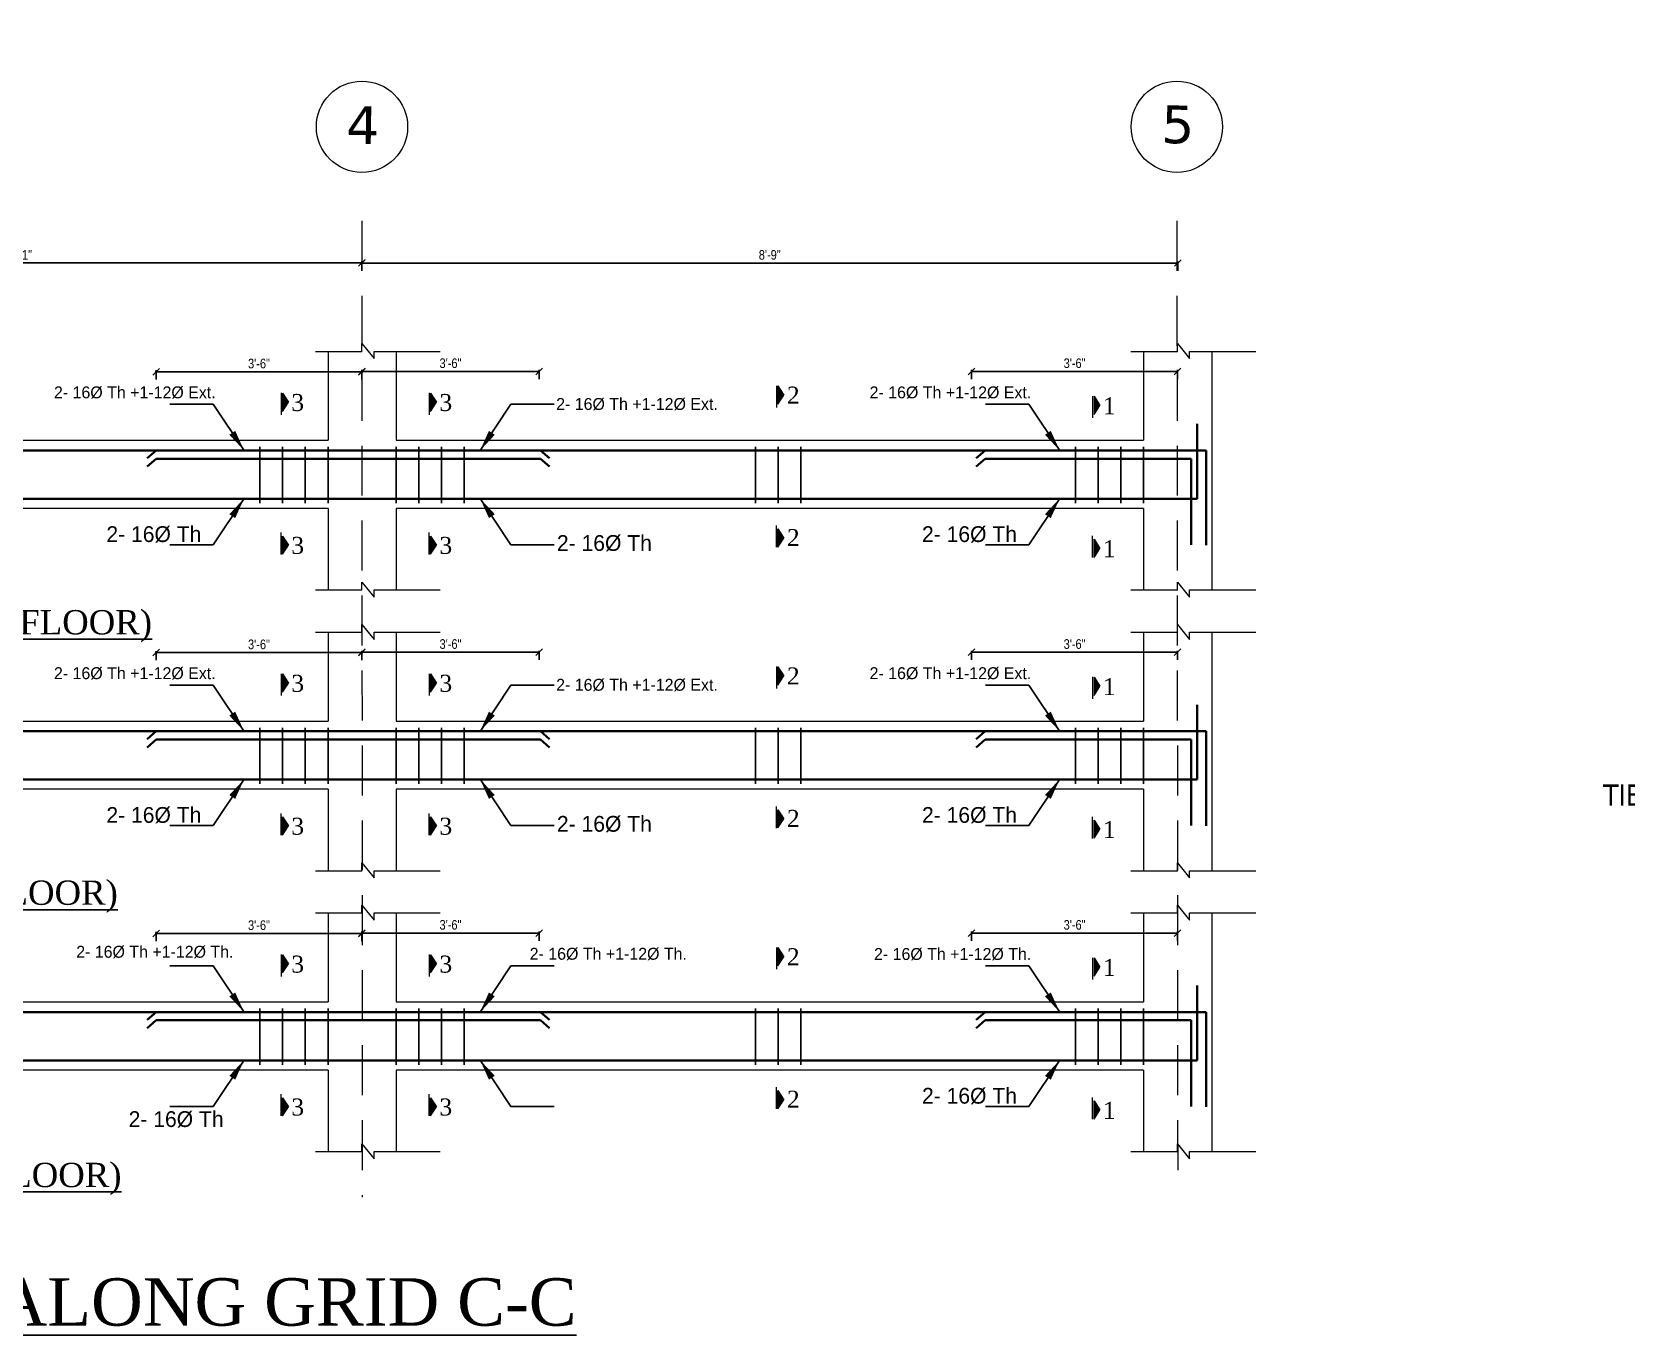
# Model space of a CAD drawing. Header units: inches. Extents: x 45643 to 70559, y -8725 to 1713.
# Drawn here: x 67985 to 68583, y -4795 to -4306 of the extents above; entities that cross this region are included whole.
import ezdxf

# ---------------------------------------------------------------- set-up
doc = ezdxf.new("R2010")
doc.units = ezdxf.units.IN
doc.header["$MEASUREMENT"] = 0
doc.linetypes.add('CENTER2', pattern=[1.125, 0.75, -0.125, 0.125, -0.125])
doc.linetypes.add('DASHED2', pattern=[0.375, 0.25, -0.125])
for name, color, linetype, lineweight in [('BEAM', 212, 'Continuous', 9), ('cenline', 170, 'CENTER2', 9), ('door', 3, 'Continuous', 13), ('ELE1', 3, 'Continuous', 9), ('hatch', 30, 'Continuous', 5), ('Line', 7, 'Continuous', 15), ('Line 0.35', 130, 'Continuous', 35), ('REN', 140, 'Continuous', 35), ('REN-1', 50, 'Continuous', 25), ('Side-1', 11, 'Continuous', 18), ('STIRRUPS', 7, 'Continuous', 30), ('Text', 7, 'Continuous', 9), ('trench', 7, 'Continuous', 40)]:
    doc.layers.add(name, color=color, linetype=linetype, lineweight=lineweight)
for name, color, linetype in [('DIM', 5, 'Continuous'), ('floorhatch', 43, 'Continuous'), ('STIRRUP', 10, 'Continuous')]:
    doc.layers.add(name, color=color, linetype=linetype)
doc.styles.add('Dks', font='ARIALN.TTF', dxfattribs={"height": 8})
doc.styles.add('ordinary', font='ARIALN.TTF')
doc.styles.add('RomanS', font='stylu.ttf', dxfattribs={"height": 2})
doc.styles.add('sb', font='BKANT.TTF', dxfattribs={"height": 8})
doc.styles.get("Standard").update_dxf_attribs({"font": 'times.ttf'})
doc.styles.add('Tahoma', font='tahoma.ttf')
doc.styles.add('technical', font='technic_.ttf', dxfattribs={"height": 6.5})
doc.dimstyles.new('1-4', dxfattribs={"dimscale": 0.1, "dimtxt": 36, "dimasz": 25, "dimexe": 5.625, "dimexo": 36, "dimgap": 12, "dimtad": 1, "dimzin": 0, "dimdsep": 46, "dimlunit": 4, "dimtxsty": 'ordinary', "dimblk": 'OBLIQUE', "dimcen": 1, "dimdle": 3, "dimclrt": 7, "dimadec": 3, "dimazin": 0, "dimtfac": 1, "dimtix": 1, "dimtofl": 0, "dimtmove": 0, "dimatfit": 3, "dimfxl": 29.1875, "dimfxlon": 1, "dimtolj": 1, "dimtzin": 0, "dimarcsym": 0})
doc.dimstyles.new('ARROW', dxfattribs={"dimscale": 0, "dimtxt": 7, "dimasz": 9, "dimexe": 6, "dimexo": 12, "dimgap": 2.75, "dimtad": 1, "dimdec": 0, "dimzin": 3, "dimdsep": 46, "dimlunit": 4, "dimtxsty": 'RomanS', "dimcen": 0.09375, "dimse1": 1, "dimse2": 1, "dimclrd": 1, "dimclre": 1, "dimclrt": 256, "dimadec": 0, "dimazin": 0, "dimtfac": 0.75, "dimtdec": 0, "dimtix": 1, "dimtmove": 0, "dimatfit": 3, "dimfxl": 1, "dimtolj": 1, "dimtzin": 0, "dimarcsym": 0})
doc.dimstyles.new('Dks', dxfattribs={"dimtxt": 8, "dimasz": 8, "dimexe": 6, "dimexo": 6, "dimgap": 0.03125, "dimtad": 0, "dimdec": 0, "dimzin": 0, "dimdsep": 46, "dimlunit": 3, "dimtxsty": 'Dks', "dimcen": 0.09375, "dimclrd": 256, "dimclre": 256, "dimclrt": 256, "dimadec": 0, "dimazin": 0, "dimtfac": 1, "dimtdec": 0, "dimtix": 1, "dimtmove": 2, "dimatfit": 3, "dimfxl": 1, "dimfrac": 2, "dimtolj": 1, "dimtzin": 0, "dimlwe": -1, "dimarcsym": 0})

# ---------------------------------------------------------------- blocks, each defined once
blk = doc.blocks.new('*D600')
at = {"layer": 'Defpoints', "color": 0, "lineweight": -3, "transparency": 16777216}
for p in [(81384.01, 74775.59), (81446, 74775.59), (81446, 74487.82)]:
    blk.add_point(p, dxfattribs=at)
at = {"layer": 'DIM', "color": 0, "lineweight": -2, "transparency": 16777216}
for p, q in [((81445.75, 74775.59), (81383.93, 74775.59)), ((81384.01, 74487.95), (81384.01, 74775.47)), ((81445.75, 74487.82), (81383.93, 74487.82))]:
    blk.add_line(p, q, dxfattribs=at)
at = {"layer": 'DIM', "color": 0, "lineweight": -3, "transparency": 16777216}
for points in [[(81383.99, 74775.47), (81384.03, 74775.47), (81384.01, 74775.59)], [(81383.99, 74487.95), (81384.03, 74487.95), (81384.01, 74487.82)]]:
    blk.add_solid(points, dxfattribs=at)
at = {"layer": 'DIM', "color": 7, "transparency": 16777216, "insert": (81378.03, 74631.71), "char_height": 9, "attachment_point": 5, "rotation": 90, "style": 'Tahoma'}
blk.add_mtext('\\A1;stirrups @ 4" c/c', dxfattribs=at)
blk = doc.blocks.new('*D601')
at = {"layer": 'Defpoints', "color": 0, "lineweight": -3, "transparency": 16777216}
for p in [(81497.08, 74735.98), (81524.36, 74735.98), (81497.08, 74487.59)]:
    blk.add_point(p, dxfattribs=at)
at = {"layer": 'DIM', "color": 0, "lineweight": -2, "transparency": 16777216}
for p, q in [((81497.33, 74735.98), (81524.44, 74735.98)), ((81524.36, 74487.72), (81524.36, 74735.85)), ((81497.33, 74487.59), (81524.44, 74487.59))]:
    blk.add_line(p, q, dxfattribs=at)
at = {"layer": 'DIM', "color": 0, "lineweight": -3, "transparency": 16777216}
for points in [[(81524.34, 74735.85), (81524.38, 74735.85), (81524.36, 74735.98)], [(81524.34, 74487.72), (81524.38, 74487.72), (81524.36, 74487.59)]]:
    blk.add_solid(points, dxfattribs=at)
at = {"layer": 'DIM', "color": 7, "transparency": 16777216, "insert": (81518.38, 74611.78), "char_height": 9, "attachment_point": 5, "rotation": 90, "style": 'Tahoma'}
blk.add_mtext('\\A1;ld = 60%%C(3\'-2")', dxfattribs=at)
blk = doc.blocks.new('vrwa')
at = {"layer": 'Line', "linetype": 'Continuous'}
for points in [[(64431.3, 382588.9), (64427.1, 382595.4), (64427.1, 382582.5)], [(64431.3, 382488.2), (64427.1, 382481.8), (64427.1, 382494.6)]]:
    blk.add_hatch(color=256, dxfattribs=at).paths.add_polyline_path(points)
at = {"layer": 'door', "linetype": 'Continuous'}
for p, q in [((64426.1, 382595.5), (64426.1, 382580.1)), ((64427.1, 382595.4), (64427.1, 382582.5)), ((64427.1, 382595.4), (64431.3, 382588.9)), ((64427.1, 382582.5), (64431.3, 382588.9)), ((64426.1, 382481.7), (64426.1, 382497)), ((64427.1, 382481.8), (64427.1, 382494.6)), ((64427.1, 382494.6), (64431.3, 382488.2)), ((64427.1, 382481.8), (64431.3, 382488.2))]:
    blk.add_line(p, q, dxfattribs=at)
blk = doc.blocks.new('_Oblique')
at = {"color": 0, "linetype": 'ByBlock', "lineweight": -2}
blk.add_line((-0.5, -0.5), (0.5, 0.5), dxfattribs=at)
blk = doc.blocks.new('*D1165')
at = {"layer": 'Defpoints', "color": 0, "linetype": 'Continuous', "transparency": 16777216}
for p in [(68108.38, -4392.79), (68108.38, -4407.55), (67850.28, -4443.27)]:
    blk.add_point(p, dxfattribs=at)
at = {"layer": 'Line 0.35', "color": 0, "linetype": 'Continuous', "lineweight": -2, "transparency": 16777216}
for p, q in [((67849.98, -4392.79), (68108.68, -4392.79)), ((67850.28, -4395.71), (67850.28, -4392.23)), ((68108.38, -4395.71), (68108.38, -4392.23))]:
    blk.add_line(p, q, dxfattribs=at)
at = {"layer": 'Line 0.35', "color": 0, "linetype": 'Continuous', "lineweight": -2, "transparency": 16777216, "xscale": 2.5, "yscale": 2.5, "zscale": 2.5, "rotation": 180}
blk.add_blockref('_Oblique', (67850.28, -4392.79), dxfattribs=at)
at = {"layer": 'Line 0.35', "color": 0, "linetype": 'Continuous', "lineweight": -2, "transparency": 16777216, "xscale": 2.5, "yscale": 2.5, "zscale": 2.5}
blk.add_blockref('_Oblique', (68108.38, -4392.79), dxfattribs=at)
at = {"layer": 'Line 0.35', "color": 7, "linetype": 'Continuous', "transparency": 16777216, "insert": (67979.33, -4389.75), "char_height": 3.6, "attachment_point": 5, "style": 'ordinary'}
blk.add_mtext('\\A1;9\'-11"', dxfattribs=at)
blk = doc.blocks.new('*D1166')
at = {"layer": 'Defpoints', "color": 0, "linetype": 'Continuous', "transparency": 16777216}
for p in [(68414.55, -4392.82), (68108.35, -4415.53), (68414.55, -4415.53)]:
    blk.add_point(p, dxfattribs=at)
at = {"layer": 'Line 0.35', "color": 0, "linetype": 'Continuous', "lineweight": -2, "transparency": 16777216}
for p, q in [((68108.05, -4392.82), (68414.85, -4392.82)), ((68108.35, -4395.74), (68108.35, -4392.26)), ((68414.55, -4395.74), (68414.55, -4392.26))]:
    blk.add_line(p, q, dxfattribs=at)
at = {"layer": 'Line 0.35', "color": 0, "linetype": 'Continuous', "lineweight": -2, "transparency": 16777216, "xscale": 2.5, "yscale": 2.5, "zscale": 2.5, "rotation": 180}
blk.add_blockref('_Oblique', (68108.35, -4392.82), dxfattribs=at)
at = {"layer": 'Line 0.35', "color": 0, "linetype": 'Continuous', "lineweight": -2, "transparency": 16777216, "xscale": 2.5, "yscale": 2.5, "zscale": 2.5}
blk.add_blockref('_Oblique', (68414.55, -4392.82), dxfattribs=at)
at = {"layer": 'Line 0.35', "color": 7, "linetype": 'Continuous', "transparency": 16777216, "insert": (68261.45, -4389.79), "char_height": 3.6, "attachment_point": 5, "style": 'ordinary'}
blk.add_mtext('\\A1;8\'-9"', dxfattribs=at)
blk = doc.blocks.new('*D1170')
at = {"layer": 'Defpoints', "color": 0, "linetype": 'Continuous', "transparency": 16777216}
for p in [(68108.4, -4539.02), (68108.4, -4564.77, -1.6), (68031.12, -4568.58, -1.6)]:
    blk.add_point(p, dxfattribs=at)
at = {"layer": 'Line 0.35', "color": 0, "linetype": 'Continuous', "lineweight": -2, "transparency": 16777216}
for p, q in [((68030.82, -4539.02), (68108.7, -4539.02)), ((68031.12, -4541.93), (68031.12, -4538.46)), ((68108.4, -4541.93), (68108.4, -4538.46))]:
    blk.add_line(p, q, dxfattribs=at)
at = {"layer": 'Line 0.35', "color": 0, "linetype": 'Continuous', "lineweight": -2, "transparency": 16777216, "xscale": 2.5, "yscale": 2.5, "zscale": 2.5, "rotation": 180}
blk.add_blockref('_Oblique', (68031.12, -4539.02), dxfattribs=at)
at = {"layer": 'Line 0.35', "color": 0, "linetype": 'Continuous', "lineweight": -2, "transparency": 16777216, "xscale": 2.5, "yscale": 2.5, "zscale": 2.5}
blk.add_blockref('_Oblique', (68108.4, -4539.02), dxfattribs=at)
at = {"layer": 'Line 0.35', "color": 7, "linetype": 'Continuous', "transparency": 16777216, "insert": (68069.76, -4535.98), "char_height": 3.6, "attachment_point": 5, "style": 'ordinary'}
blk.add_mtext('\\A1;3\'-6"', dxfattribs=at)
blk = doc.blocks.new('*D1174')
at = {"layer": 'Defpoints', "color": 0, "linetype": 'Continuous', "transparency": 16777216}
for p in [(68108.4, -4644.42), (68108.4, -4670.16, -1.6), (68031.12, -4673.98, -1.6)]:
    blk.add_point(p, dxfattribs=at)
at = {"layer": 'Line 0.35', "color": 0, "linetype": 'Continuous', "lineweight": -2, "transparency": 16777216}
for p, q in [((68030.82, -4644.42), (68108.7, -4644.42)), ((68031.12, -4647.33), (68031.12, -4643.85)), ((68108.4, -4647.33), (68108.4, -4643.85))]:
    blk.add_line(p, q, dxfattribs=at)
at = {"layer": 'Line 0.35', "color": 0, "linetype": 'Continuous', "lineweight": -2, "transparency": 16777216, "xscale": 2.5, "yscale": 2.5, "zscale": 2.5, "rotation": 180}
blk.add_blockref('_Oblique', (68031.12, -4644.42), dxfattribs=at)
at = {"layer": 'Line 0.35', "color": 0, "linetype": 'Continuous', "lineweight": -2, "transparency": 16777216, "xscale": 2.5, "yscale": 2.5, "zscale": 2.5}
blk.add_blockref('_Oblique', (68108.4, -4644.42), dxfattribs=at)
at = {"layer": 'Line 0.35', "color": 7, "linetype": 'Continuous', "transparency": 16777216, "insert": (68069.76, -4641.38), "char_height": 3.6, "attachment_point": 5, "style": 'ordinary'}
blk.add_mtext('\\A1;3\'-6"', dxfattribs=at)
blk = doc.blocks.new('*D1176')
at = {"layer": 'Defpoints', "color": 0, "linetype": 'Continuous', "transparency": 16777216}
for p in [(68414.49, -4538.9), (68414.49, -4564.65, -1.6), (68337.22, -4568.46, -1.6)]:
    blk.add_point(p, dxfattribs=at)
at = {"layer": 'Line 0.35', "color": 0, "linetype": 'Continuous', "lineweight": -2, "transparency": 16777216}
for p, q in [((68336.92, -4538.9), (68414.79, -4538.9)), ((68337.22, -4541.81), (68337.22, -4538.34)), ((68414.49, -4541.81), (68414.49, -4538.34))]:
    blk.add_line(p, q, dxfattribs=at)
at = {"layer": 'Line 0.35', "color": 0, "linetype": 'Continuous', "lineweight": -2, "transparency": 16777216, "xscale": 2.5, "yscale": 2.5, "zscale": 2.5, "rotation": 180}
blk.add_blockref('_Oblique', (68337.22, -4538.9), dxfattribs=at)
at = {"layer": 'Line 0.35', "color": 0, "linetype": 'Continuous', "lineweight": -2, "transparency": 16777216, "xscale": 2.5, "yscale": 2.5, "zscale": 2.5}
blk.add_blockref('_Oblique', (68414.49, -4538.9), dxfattribs=at)
at = {"layer": 'Line 0.35', "color": 7, "linetype": 'Continuous', "transparency": 16777216, "insert": (68375.86, -4535.86), "char_height": 3.6, "attachment_point": 5, "style": 'ordinary'}
blk.add_mtext('\\A1;3\'-6"', dxfattribs=at)
blk = doc.blocks.new('*D1177')
at = {"layer": 'Defpoints', "color": 0, "linetype": 'Continuous', "transparency": 16777216}
for p in [(68174.87, -4538.9), (68108.4, -4568.43, -1.6), (68174.87, -4568.43, -1.6)]:
    blk.add_point(p, dxfattribs=at)
at = {"layer": 'Line 0.35', "color": 0, "linetype": 'Continuous', "lineweight": -2, "transparency": 16777216}
for p, q in [((68108.1, -4538.9), (68175.17, -4538.9)), ((68108.4, -4541.81), (68108.4, -4538.34)), ((68174.87, -4541.81), (68174.87, -4538.34))]:
    blk.add_line(p, q, dxfattribs=at)
at = {"layer": 'Line 0.35', "color": 0, "linetype": 'Continuous', "lineweight": -2, "transparency": 16777216, "xscale": 2.5, "yscale": 2.5, "zscale": 2.5, "rotation": 180}
blk.add_blockref('_Oblique', (68108.4, -4538.9), dxfattribs=at)
at = {"layer": 'Line 0.35', "color": 0, "linetype": 'Continuous', "lineweight": -2, "transparency": 16777216, "xscale": 2.5, "yscale": 2.5, "zscale": 2.5}
blk.add_blockref('_Oblique', (68174.87, -4538.9), dxfattribs=at)
at = {"layer": 'Line 0.35', "color": 7, "linetype": 'Continuous', "transparency": 16777216, "insert": (68141.63, -4535.86), "char_height": 3.6, "attachment_point": 5, "style": 'ordinary'}
blk.add_mtext('\\A1;3\'-6"', dxfattribs=at)
blk = doc.blocks.new('*D1178')
at = {"layer": 'Defpoints', "color": 0, "linetype": 'Continuous', "transparency": 16777216}
for p in [(68414.49, -4644.3), (68414.49, -4670.04, -1.6), (68337.22, -4673.86, -1.6)]:
    blk.add_point(p, dxfattribs=at)
at = {"layer": 'Line 0.35', "color": 0, "linetype": 'Continuous', "lineweight": -2, "transparency": 16777216}
for p, q in [((68336.92, -4644.3), (68414.79, -4644.3)), ((68337.22, -4647.21), (68337.22, -4643.73)), ((68414.49, -4647.21), (68414.49, -4643.73))]:
    blk.add_line(p, q, dxfattribs=at)
at = {"layer": 'Line 0.35', "color": 0, "linetype": 'Continuous', "lineweight": -2, "transparency": 16777216, "xscale": 2.5, "yscale": 2.5, "zscale": 2.5, "rotation": 180}
blk.add_blockref('_Oblique', (68337.22, -4644.3), dxfattribs=at)
at = {"layer": 'Line 0.35', "color": 0, "linetype": 'Continuous', "lineweight": -2, "transparency": 16777216, "xscale": 2.5, "yscale": 2.5, "zscale": 2.5}
blk.add_blockref('_Oblique', (68414.49, -4644.3), dxfattribs=at)
at = {"layer": 'Line 0.35', "color": 7, "linetype": 'Continuous', "transparency": 16777216, "insert": (68375.86, -4641.26), "char_height": 3.6, "attachment_point": 5, "style": 'ordinary'}
blk.add_mtext('\\A1;3\'-6"', dxfattribs=at)
blk = doc.blocks.new('*D1179')
at = {"layer": 'Defpoints', "color": 0, "linetype": 'Continuous', "transparency": 16777216}
for p in [(68174.87, -4644.3), (68108.4, -4673.83, -1.6), (68174.87, -4673.83, -1.6)]:
    blk.add_point(p, dxfattribs=at)
at = {"layer": 'Line 0.35', "color": 0, "linetype": 'Continuous', "lineweight": -2, "transparency": 16777216}
for p, q in [((68108.1, -4644.3), (68175.17, -4644.3)), ((68108.4, -4647.21), (68108.4, -4643.73)), ((68174.87, -4647.21), (68174.87, -4643.73))]:
    blk.add_line(p, q, dxfattribs=at)
at = {"layer": 'Line 0.35', "color": 0, "linetype": 'Continuous', "lineweight": -2, "transparency": 16777216, "xscale": 2.5, "yscale": 2.5, "zscale": 2.5, "rotation": 180}
blk.add_blockref('_Oblique', (68108.4, -4644.3), dxfattribs=at)
at = {"layer": 'Line 0.35', "color": 0, "linetype": 'Continuous', "lineweight": -2, "transparency": 16777216, "xscale": 2.5, "yscale": 2.5, "zscale": 2.5}
blk.add_blockref('_Oblique', (68174.87, -4644.3), dxfattribs=at)
at = {"layer": 'Line 0.35', "color": 7, "linetype": 'Continuous', "transparency": 16777216, "insert": (68141.63, -4641.26), "char_height": 3.6, "attachment_point": 5, "style": 'ordinary'}
blk.add_mtext('\\A1;3\'-6"', dxfattribs=at)
blk = doc.blocks.new('*D1182')
at = {"layer": 'Defpoints', "color": 0, "linetype": 'Continuous', "transparency": 16777216}
for p in [(68108.4, -4433.62), (68031.12, -4463.18, -1.6), (68108.4, -4459.37, -1.6)]:
    blk.add_point(p, dxfattribs=at)
at = {"layer": 'Line 0.35', "color": 0, "linetype": 'Continuous', "lineweight": -2, "transparency": 16777216}
for p, q in [((68031.12, -4436.54), (68031.12, -4433.06)), ((68108.4, -4436.53), (68108.4, -4433.06)), ((68030.82, -4433.62), (68108.7, -4433.62))]:
    blk.add_line(p, q, dxfattribs=at)
at = {"layer": 'Line 0.35', "color": 0, "linetype": 'Continuous', "lineweight": -2, "transparency": 16777216, "xscale": 2.5, "yscale": 2.5, "zscale": 2.5, "rotation": 180}
blk.add_blockref('_Oblique', (68031.12, -4433.62), dxfattribs=at)
at = {"layer": 'Line 0.35', "color": 0, "linetype": 'Continuous', "lineweight": -2, "transparency": 16777216, "xscale": 2.5, "yscale": 2.5, "zscale": 2.5}
blk.add_blockref('_Oblique', (68108.4, -4433.62), dxfattribs=at)
at = {"layer": 'Line 0.35', "color": 7, "linetype": 'Continuous', "transparency": 16777216, "insert": (68069.76, -4430.58), "char_height": 3.6, "attachment_point": 5, "style": 'ordinary'}
blk.add_mtext('\\A1;3\'-6"', dxfattribs=at)
blk = doc.blocks.new('*D1184')
at = {"layer": 'Defpoints', "color": 0, "linetype": 'Continuous', "transparency": 16777216}
for p in [(68414.49, -4433.5), (68337.22, -4463.06, -1.6), (68414.49, -4459.25, -1.6)]:
    blk.add_point(p, dxfattribs=at)
at = {"layer": 'Line 0.35', "color": 0, "linetype": 'Continuous', "lineweight": -2, "transparency": 16777216}
for p, q in [((68337.22, -4436.42), (68337.22, -4432.94)), ((68414.49, -4436.41), (68414.49, -4432.94)), ((68336.92, -4433.5), (68414.79, -4433.5))]:
    blk.add_line(p, q, dxfattribs=at)
at = {"layer": 'Line 0.35', "color": 0, "linetype": 'Continuous', "lineweight": -2, "transparency": 16777216, "xscale": 2.5, "yscale": 2.5, "zscale": 2.5, "rotation": 180}
blk.add_blockref('_Oblique', (68337.22, -4433.5), dxfattribs=at)
at = {"layer": 'Line 0.35', "color": 0, "linetype": 'Continuous', "lineweight": -2, "transparency": 16777216, "xscale": 2.5, "yscale": 2.5, "zscale": 2.5}
blk.add_blockref('_Oblique', (68414.49, -4433.5), dxfattribs=at)
at = {"layer": 'Line 0.35', "color": 7, "linetype": 'Continuous', "transparency": 16777216, "insert": (68375.86, -4430.46), "char_height": 3.6, "attachment_point": 5, "style": 'ordinary'}
blk.add_mtext('\\A1;3\'-6"', dxfattribs=at)
blk = doc.blocks.new('*D1185')
at = {"layer": 'Defpoints', "color": 0, "linetype": 'Continuous', "transparency": 16777216}
for p in [(68174.87, -4433.5), (68108.4, -4463.04, -1.6), (68174.87, -4463.04, -1.6)]:
    blk.add_point(p, dxfattribs=at)
at = {"layer": 'Line 0.35', "color": 0, "linetype": 'Continuous', "lineweight": -2, "transparency": 16777216}
for p, q in [((68108.4, -4436.42), (68108.4, -4432.94)), ((68174.87, -4436.42), (68174.87, -4432.94)), ((68108.1, -4433.5), (68175.17, -4433.5))]:
    blk.add_line(p, q, dxfattribs=at)
at = {"layer": 'Line 0.35', "color": 0, "linetype": 'Continuous', "lineweight": -2, "transparency": 16777216, "xscale": 2.5, "yscale": 2.5, "zscale": 2.5, "rotation": 180}
blk.add_blockref('_Oblique', (68108.4, -4433.5), dxfattribs=at)
at = {"layer": 'Line 0.35', "color": 0, "linetype": 'Continuous', "lineweight": -2, "transparency": 16777216, "xscale": 2.5, "yscale": 2.5, "zscale": 2.5}
blk.add_blockref('_Oblique', (68174.87, -4433.5), dxfattribs=at)
at = {"layer": 'Line 0.35', "color": 7, "linetype": 'Continuous', "transparency": 16777216, "insert": (68141.63, -4430.46), "char_height": 3.6, "attachment_point": 5, "style": 'ordinary'}
blk.add_mtext('\\A1;3\'-6"', dxfattribs=at)
blk = doc.blocks.new('TUYTFH')
at = {"layer": 'DIM'}
for p, q in [((81428.33, 74732.42), (81408.09, 74722.31)), ((81428.33, 74714.15), (81408.09, 74704.03)), ((81428.33, 74695.87), (81408.09, 74685.76)), ((81428.33, 74677.59), (81408.09, 74667.48)), ((81428.33, 74659.32), (81408.09, 74649.2)), ((81428.33, 74641.04), (81408.09, 74630.93)), ((81428.33, 74622.77), (81408.09, 74612.65)), ((81428.33, 74604.49), (81408.09, 74594.38)), ((81428.33, 74586.21), (81408.09, 74576.1)), ((81428.33, 74567.94), (81408.09, 74557.82)), ((81428.33, 74549.66), (81408.09, 74539.55)), ((81428.33, 74531.38), (81408.09, 74521.27)), ((81428.33, 74513.11), (81408.09, 74503)), ((81428.33, 74494.83), (81408.09, 74484.72)), ((81414.08, 74465.52), (81417.15, 74465.52))]:
    blk.add_line(p, q, dxfattribs=at)
at = {"layer": 'hatch'}
for p, q in [((81447.05, 74802.49), (81447.05, 74471.4)), ((81450.12, 74793.9), (81450.12, 74462.81)), ((81414.08, 74735.98), (81417.15, 74735.98))]:
    blk.add_line(p, q, dxfattribs=at)
for points in [[(81377.03, 74796.62), (81435.73, 74796.62), (81441.88, 74810.92), (81455.04, 74780.13), (81460.02, 74796.62), (81511.2, 74796.62)], [(81410.17, 74796.62), (81410.17, 74783), (81418.08, 74735.5), (81418.08, 74487.82)], [(81414.08, 74796.62), (81414.08, 74783.32), (81422, 74735.82), (81422, 74487.82)], [(81479.01, 74465.52), (81479.01, 74796.62)], [(81482.08, 74465.52), (81482.08, 74796.62)], [(81414.08, 74735.98), (81414.08, 74465.52)], [(81417.15, 74735.98), (81417.15, 74465.52)], [(81418.08, 74735.98), (81418.08, 74487.59)], [(81377.03, 74465.52), (81435.73, 74465.52), (81441.88, 74485.86), (81455.04, 74449.04), (81460.02, 74465.52), (81511.2, 74465.52)]]:
    blk.add_lwpolyline(points, dxfattribs=at)
at = {"layer": 'REN-1', "ltscale": 0.75}
blk.add_line((81422, 74735.82), (81422, 74506.31), dxfattribs=at)
at = {"layer": 'STIRRUPS', "const_width": 2}
for points in [[(81490.58, 74775.59), (81406.58, 74775.59)], [(81490.58, 74743.59), (81406.58, 74743.59)], [(81490.58, 74711.59), (81406.58, 74711.59)], [(81490.58, 74679.59), (81406.58, 74679.59)], [(81490.58, 74647.59), (81406.58, 74647.59)], [(81490.58, 74615.59), (81406.58, 74615.59)], [(81490.58, 74583.59), (81406.58, 74583.59)], [(81490.58, 74551.59), (81406.58, 74551.59)], [(81490.58, 74519.59), (81406.58, 74519.59)], [(81490.58, 74487.59), (81406.58, 74487.59)]]:
    blk.add_lwpolyline(points, dxfattribs=at)
at = {"layer": 'trench'}
for p, q in [((81399.08, 74796.62), (81399.08, 74465.52)), ((81497.08, 74796.62), (81497.08, 74461.73))]:
    blk.add_line(p, q, dxfattribs=at)
at = {"layer": 'Text'}
for s, height, style, p in [('MAX. SLOPE 1:6', 7, 'technical', (81300.47, 74754.58)), ('%%UCOLUMN BAR LAPPING DETAIL X', 12.2639, 'Tahoma', (81290.2, 74429.21))]:
    blk.add_text(s, height=height, dxfattribs=dict(at, style=style)).set_placement(p)
at = {"layer": 'Text', "ltscale": 0.5, "style": 'Tahoma'}
blk.add_text('SCALE: 3/16"=1\'-0"', height=6.75, dxfattribs=at).set_placement((81370.74, 74411.82))
at = {"layer": 'Text', "insert": (81357.29, 74528.46), "char_height": 8, "width": 95.9123, "attachment_point": 3, "style": 'Tahoma'}
blk.add_mtext('TIE UP BY BINDING WIRE', dxfattribs=at)
at = {"layer": 'DIM'}
for base, p1, p2, text, picture, middle in [((81384.01, 74775.59), (81446, 74487.82), (81446, 74775.59), 'stirrups @ 4" c/c', '*D600', (81378.03, 74631.71)), ((81524.36, 74735.98), (81497.08, 74487.59), (81497.08, 74735.98), 'ld = 60%%C(3\'-2")', '*D601', (81518.38, 74611.78))]:
    dim = blk.add_linear_dim(base=base, p1=p1, p2=p2, angle=90, text=text, dimstyle='ARROW', override={"dimscale": 1}, dxfattribs=at)
    dim.commit()
    dim.dimension.update_dxf_attribs({"geometry": picture, "text_midpoint": middle})
for points in [[(81416.8, 74759.57), (81373.95, 74750.44), (81354.33, 74750.44)], [(81417.72, 74503), (81371.1, 74525.12), (81359.84, 74525.12)]]:
    blk.add_leader(points, dimstyle='ARROW', override={"dimscale": 1, "dimgap": 0.03125, "dimtad": 0}, dxfattribs=at)

msp = doc.modelspace()

# ---------------------------------------------------------------- linework, layer by layer
at = {"layer": 'BEAM', "linetype": 'ByBlock'}
for p, q in [((68090.917, -4425.99), (68108.34, -4425.99)), ((68108.34, -4423.072), (68112.936, -4428.698)), ((68108.34, -4426.115), (68108.34, -4423.072)), ((68112.936, -4425.99), (68137.795, -4425.99)), ((68112.936, -4428.698), (68112.936, -4425.99)), ((68397.013, -4425.99), (68414.437, -4425.99)), ((68414.437, -4423.072), (68419.032, -4428.698)), ((68414.437, -4426.115), (68414.437, -4423.072)), ((68414.437, -4423.072), (68419.032, -4428.698)), ((68414.437, -4426.115), (68414.437, -4423.072)), ((68419.032, -4425.99), (68443.891, -4425.99)), ((68419.032, -4428.698), (68419.032, -4425.99)), ((68419.032, -4425.99), (68443.891, -4425.99)), ((68419.032, -4428.698), (68419.032, -4425.99)), ((68090.917, -4515.526), (68108.34, -4515.526)), ((68108.34, -4512.608), (68112.936, -4518.234)), ((68108.34, -4515.652), (68108.34, -4512.608)), ((68112.936, -4515.526), (68137.795, -4515.526)), ((68112.936, -4518.234), (68112.936, -4515.526)), ((68397.013, -4515.526), (68414.437, -4515.526)), ((68397.013, -4515.526), (68414.437, -4515.526)), ((68414.437, -4512.608), (68419.032, -4518.234)), ((68414.437, -4515.652), (68414.437, -4512.608)), ((68414.437, -4512.608), (68419.032, -4518.234)), ((68414.437, -4515.652), (68414.437, -4512.608)), ((68419.032, -4515.526), (68443.891, -4515.526)), ((68419.032, -4518.234), (68419.032, -4515.526)), ((68419.032, -4515.526), (68443.891, -4515.526)), ((68419.032, -4518.234), (68419.032, -4515.526)), ((68108.34, -4528.468), (68112.936, -4534.094)), ((68108.34, -4531.512), (68108.34, -4528.468)), ((68414.437, -4528.468), (68419.032, -4534.094)), ((68414.437, -4531.512), (68414.437, -4528.468)), ((68414.437, -4528.468), (68419.032, -4534.094)), ((68414.437, -4531.512), (68414.437, -4528.468)), ((68090.917, -4531.386), (68108.34, -4531.386)), ((68112.936, -4531.386), (68137.795, -4531.386)), ((68112.936, -4534.094), (68112.936, -4531.386)), ((68397.013, -4531.386), (68414.437, -4531.386)), ((68419.032, -4531.386), (68443.891, -4531.386)), ((68419.032, -4534.094), (68419.032, -4531.386)), ((68419.032, -4531.386), (68443.891, -4531.386)), ((68419.032, -4534.094), (68419.032, -4531.386)), ((68108.34, -4618.005), (68112.936, -4623.631)), ((68108.34, -4621.049), (68108.34, -4618.005)), ((68414.437, -4618.005), (68419.032, -4623.631)), ((68414.437, -4621.049), (68414.437, -4618.005)), ((68414.437, -4618.005), (68419.032, -4623.631)), ((68414.437, -4621.049), (68414.437, -4618.005)), ((68090.917, -4620.923), (68108.34, -4620.923)), ((68112.936, -4620.923), (68137.795, -4620.923)), ((68112.936, -4623.631), (68112.936, -4620.923)), ((68397.013, -4620.923), (68414.437, -4620.923)), ((68397.013, -4620.923), (68414.437, -4620.923)), ((68419.032, -4620.923), (68443.891, -4620.923)), ((68419.032, -4623.631), (68419.032, -4620.923)), ((68419.032, -4620.923), (68443.891, -4620.923)), ((68419.032, -4623.631), (68419.032, -4620.923)), ((68090.917, -4636.783), (68108.34, -4636.783)), ((68108.34, -4633.865), (68112.936, -4639.491)), ((68108.34, -4636.909), (68108.34, -4633.865)), ((68112.936, -4636.783), (68137.795, -4636.783)), ((68112.936, -4639.491), (68112.936, -4636.783)), ((68397.013, -4636.783), (68414.437, -4636.783)), ((68414.437, -4633.865), (68419.032, -4639.491)), ((68414.437, -4636.909), (68414.437, -4633.865)), ((68414.437, -4633.865), (68419.032, -4639.491)), ((68414.437, -4636.909), (68414.437, -4633.865)), ((68419.032, -4636.783), (68443.891, -4636.783)), ((68419.032, -4639.491), (68419.032, -4636.783)), ((68419.032, -4636.783), (68443.891, -4636.783)), ((68419.032, -4639.491), (68419.032, -4636.783)), ((68090.917, -4726.319), (68108.34, -4726.319)), ((68108.34, -4723.401), (68112.936, -4729.027)), ((68108.34, -4726.445), (68108.34, -4723.401)), ((68112.936, -4726.319), (68137.795, -4726.319)), ((68112.936, -4729.027), (68112.936, -4726.319)), ((68397.013, -4726.319), (68414.437, -4726.319)), ((68397.013, -4726.319), (68414.437, -4726.319)), ((68414.437, -4723.401), (68419.032, -4729.027)), ((68414.437, -4726.445), (68414.437, -4723.401)), ((68414.437, -4723.401), (68419.032, -4729.027)), ((68414.437, -4726.445), (68414.437, -4723.401)), ((68419.032, -4726.319), (68443.891, -4726.319)), ((68419.032, -4729.027), (68419.032, -4726.319)), ((68419.032, -4726.319), (68443.891, -4726.319)), ((68419.032, -4729.027), (68419.032, -4726.319))]:
    msp.add_line(p, q, dxfattribs=at)
at = {"layer": 'cenline', "color": 3, "linetype": 'DASHED2', "ltscale": 75}
for p, q in [((68108.37, -4377.016), (68108.476, -4743.483)), ((68414.247, -4377.015), (68414.562, -4742.483))]:
    msp.add_line(p, q, dxfattribs=at)
at = {"layer": 'ELE1', "color": 11, "linetype": 'Continuous', "true_color": 0xf27172}
for p, q in [((67863.034, -4459.368), (68095.672, -4459.368)), ((68121.231, -4459.368), (68209.957, -4459.368)), ((68181.779, -4459.368), (68401.768, -4459.368)), ((68095.672, -4484.928, 3.195), (67863.034, -4484.928, 3.195)), ((68095.672, -4484.928, 3.195), (68092.66, -4484.928, 3.195)), ((68209.957, -4484.928, 3.195), (68121.231, -4484.928, 3.195)), ((68401.768, -4484.928, 3.195), (68146.614, -4484.928, 3.195)), ((67863.034, -4564.765), (68095.672, -4564.765)), ((68121.231, -4564.765), (68209.957, -4564.765)), ((68181.779, -4564.765), (68401.768, -4564.765)), ((68095.672, -4590.325, 3.195), (67863.034, -4590.325, 3.195)), ((68095.672, -4590.325, 3.195), (68092.66, -4590.325, 3.195)), ((68209.957, -4590.325, 3.195), (68121.231, -4590.325, 3.195)), ((68401.768, -4590.325, 3.195), (68146.614, -4590.325, 3.195)), ((67863.034, -4670.162), (68095.672, -4670.162)), ((68121.231, -4670.162), (68209.957, -4670.162)), ((68181.779, -4670.162), (68401.768, -4670.162)), ((68095.672, -4695.721, 3.195), (67863.034, -4695.721, 3.195)), ((68095.672, -4695.721, 3.195), (68092.66, -4695.721, 3.195)), ((68209.957, -4695.721, 3.195), (68121.231, -4695.721, 3.195)), ((68401.768, -4695.721, 3.195), (68146.614, -4695.721, 3.195))]:
    msp.add_line(p, q, dxfattribs=at)
at = {"layer": 'REN', "ltscale": 50}
for p, q in [((68421.903, -4453.246), (68421.903, -4481.299)), ((68384.524, -4463.157), (67863.034, -4463.157)), ((68395.146, -4463.157), (67863.034, -4463.157)), ((68031.164, -4463.157), (68027.776, -4466.098)), ((68175.446, -4463.157), (68178.834, -4466.098)), ((68425.184, -4463.157), (68210.677, -4463.157)), ((68342.274, -4463.157), (68338.887, -4466.098)), ((68425.184, -4463.157), (68425.184, -4498.725)), ((68031.164, -4466.273), (68027.776, -4469.213)), ((68175.446, -4466.273), (68031.164, -4466.273)), ((68175.446, -4466.273), (68178.834, -4469.213)), ((68342.274, -4466.273), (68338.887, -4469.213)), ((68414.562, -4466.273), (68342.274, -4466.273)), ((68342.274, -4466.273), (68419.558, -4466.273)), ((68414.562, -4466.273), (68412.318, -4466.273)), ((68394.498, -4481.299), (67863.034, -4481.299)), ((68391.865, -4481.299), (67863.034, -4481.299)), ((68421.903, -4481.299), (68213.958, -4481.299)), ((68421.903, -4558.643), (68421.903, -4586.696)), ((68384.524, -4568.554), (67863.034, -4568.554)), ((68395.146, -4568.554), (67863.034, -4568.554)), ((68031.164, -4568.554), (68027.776, -4571.494)), ((68175.446, -4568.554), (68178.834, -4571.494)), ((68425.184, -4568.554), (68210.677, -4568.554)), ((68342.274, -4568.554), (68338.887, -4571.494)), ((68425.184, -4568.554), (68425.184, -4604.122)), ((68031.164, -4571.67), (68027.776, -4574.61)), ((68175.446, -4571.67), (68031.164, -4571.67)), ((68175.446, -4571.67), (68178.834, -4574.61)), ((68342.274, -4571.67), (68338.887, -4574.61)), ((68414.562, -4571.67), (68342.274, -4571.67)), ((68342.274, -4571.67), (68419.558, -4571.67)), ((68414.562, -4571.67), (68412.318, -4571.67)), ((68394.498, -4586.696), (67863.034, -4586.696)), ((68391.865, -4586.696), (67863.034, -4586.696)), ((68421.903, -4586.696), (68213.958, -4586.696)), ((68421.903, -4664.04), (68421.903, -4692.092)), ((68384.524, -4673.951), (67863.034, -4673.951)), ((68395.146, -4673.951), (67863.034, -4673.951)), ((68031.164, -4673.951), (68027.776, -4676.891)), ((68031.164, -4677.066), (68027.776, -4680.007)), ((68175.446, -4677.066), (68031.164, -4677.066)), ((68175.446, -4673.951), (68178.834, -4676.891)), ((68175.446, -4677.066), (68178.834, -4680.007)), ((68425.184, -4673.951), (68210.677, -4673.951)), ((68342.274, -4673.951), (68338.887, -4676.891)), ((68342.274, -4677.066), (68338.887, -4680.007)), ((68414.562, -4677.066), (68342.274, -4677.066)), ((68342.274, -4677.066), (68419.558, -4677.066)), ((68414.562, -4677.066), (68412.318, -4677.066)), ((68425.184, -4673.951), (68425.184, -4709.518)), ((68394.498, -4692.092), (67863.034, -4692.092)), ((68391.865, -4692.092), (67863.034, -4692.092)), ((68421.903, -4692.092), (68213.958, -4692.092))]:
    msp.add_line(p, q, dxfattribs=at)
at = {"layer": 'REN'}
for p, q in [((68419.558, -4466.273), (68419.558, -4498.561)), ((68419.558, -4571.67), (68419.558, -4603.957)), ((68419.558, -4677.066), (68419.558, -4709.354))]:
    msp.add_line(p, q, dxfattribs=at)
at = {"layer": 'Side-1'}
for p, q in [((68095.672, -4425.99), (68095.672, -4459.368)), ((68095.672, -4425.99), (68095.672, -4459.368)), ((68121.231, -4425.99), (68121.231, -4459.368)), ((68401.768, -4425.99), (68401.768, -4459.368)), ((68401.768, -4425.99), (68401.768, -4459.368)), ((68401.768, -4425.99), (68401.768, -4459.368)), ((68401.768, -4425.99), (68401.768, -4459.368)), ((68401.768, -4425.99), (68401.768, -4459.368)), ((68427.328, -4425.99), (68427.328, -4515.526)), ((68095.672, -4484.928), (68095.672, -4515.526)), ((68121.231, -4484.928), (68121.231, -4515.526)), ((68401.768, -4484.928), (68401.768, -4515.526)), ((68401.768, -4484.928), (68401.768, -4515.526)), ((68427.328, -4484.928), (68427.328, -4515.526)), ((68095.672, -4531.386), (68095.672, -4564.765)), ((68095.672, -4531.386), (68095.672, -4564.765)), ((68121.231, -4531.386), (68121.231, -4564.765)), ((68401.768, -4531.386), (68401.768, -4564.765)), ((68401.768, -4531.386), (68401.768, -4564.765)), ((68401.768, -4531.386), (68401.768, -4564.765)), ((68401.768, -4531.386), (68401.768, -4564.765)), ((68401.768, -4531.386), (68401.768, -4564.765)), ((68427.328, -4531.386), (68427.328, -4620.923)), ((68095.672, -4590.325), (68095.672, -4620.923)), ((68121.231, -4590.325), (68121.231, -4620.923)), ((68401.768, -4590.325), (68401.768, -4620.923)), ((68401.768, -4590.325), (68401.768, -4620.923)), ((68427.328, -4590.325), (68427.328, -4620.923)), ((68095.672, -4636.783), (68095.672, -4670.162)), ((68095.672, -4636.783), (68095.672, -4670.162)), ((68121.231, -4636.783), (68121.231, -4670.162)), ((68401.768, -4636.783), (68401.768, -4670.162)), ((68401.768, -4636.783), (68401.768, -4670.162)), ((68401.768, -4636.783), (68401.768, -4670.162)), ((68401.768, -4636.783), (68401.768, -4670.162)), ((68401.768, -4636.783), (68401.768, -4670.162)), ((68427.328, -4636.783), (68427.328, -4726.319)), ((68095.672, -4695.721), (68095.672, -4726.319)), ((68121.231, -4695.721), (68121.231, -4726.319)), ((68401.768, -4695.721), (68401.768, -4726.319)), ((68401.768, -4695.721), (68401.768, -4726.319)), ((68427.328, -4695.721), (68427.328, -4726.319))]:
    msp.add_line(p, q, dxfattribs=at)
at = {"layer": 'STIRRUP', "linetype": 'ByBlock'}
for p, q in [((68070.112, -4482.926), (68070.112, -4461.858)), ((68078.632, -4482.926), (68078.632, -4461.858)), ((68087.152, -4482.926), (68087.152, -4461.858)), ((68095.672, -4482.926), (68095.672, -4461.858)), ((68121.231, -4482.926), (68121.231, -4461.858)), ((68129.751, -4482.926), (68129.751, -4461.858)), ((68138.271, -4482.926), (68138.271, -4461.858)), ((68146.791, -4482.926), (68146.791, -4461.858)), ((68256.116, -4482.926), (68256.116, -4461.858)), ((68264.636, -4482.926), (68264.636, -4461.858)), ((68273.156, -4482.926), (68273.156, -4461.858)), ((68376.209, -4482.926), (68376.209, -4461.858)), ((68376.209, -4482.926), (68376.209, -4461.858)), ((68384.729, -4482.926), (68384.729, -4461.858)), ((68384.729, -4482.926), (68384.729, -4461.858)), ((68393.248, -4482.926), (68393.248, -4461.858)), ((68393.248, -4482.926), (68393.248, -4461.858)), ((68401.768, -4482.926), (68401.768, -4461.858)), ((68401.768, -4482.926), (68401.768, -4461.858)), ((68070.112, -4588.322), (68070.112, -4567.255)), ((68078.632, -4588.322), (68078.632, -4567.255)), ((68087.152, -4588.322), (68087.152, -4567.255)), ((68095.672, -4588.322), (68095.672, -4567.255)), ((68121.231, -4588.322), (68121.231, -4567.255)), ((68129.751, -4588.322), (68129.751, -4567.255)), ((68138.271, -4588.322), (68138.271, -4567.255)), ((68146.791, -4588.322), (68146.791, -4567.255)), ((68256.116, -4588.322), (68256.116, -4567.255)), ((68264.636, -4588.322), (68264.636, -4567.255)), ((68273.156, -4588.322), (68273.156, -4567.255)), ((68376.209, -4588.322), (68376.209, -4567.255)), ((68376.209, -4588.322), (68376.209, -4567.255)), ((68384.729, -4588.322), (68384.729, -4567.255)), ((68384.729, -4588.322), (68384.729, -4567.255)), ((68393.248, -4588.322), (68393.248, -4567.255)), ((68393.248, -4588.322), (68393.248, -4567.255)), ((68401.768, -4588.322), (68401.768, -4567.255)), ((68401.768, -4588.322), (68401.768, -4567.255)), ((68070.112, -4693.719), (68070.112, -4672.652)), ((68078.632, -4693.719), (68078.632, -4672.652)), ((68087.152, -4693.719), (68087.152, -4672.652)), ((68095.672, -4693.719), (68095.672, -4672.652)), ((68121.231, -4693.719), (68121.231, -4672.652)), ((68129.751, -4693.719), (68129.751, -4672.652)), ((68138.271, -4693.719), (68138.271, -4672.652)), ((68146.791, -4693.719), (68146.791, -4672.652)), ((68256.116, -4693.719), (68256.116, -4672.652)), ((68264.636, -4693.719), (68264.636, -4672.652)), ((68273.156, -4693.719), (68273.156, -4672.652)), ((68376.209, -4693.719), (68376.209, -4672.652)), ((68376.209, -4693.719), (68376.209, -4672.652)), ((68384.729, -4693.719), (68384.729, -4672.652)), ((68384.729, -4693.719), (68384.729, -4672.652)), ((68393.248, -4693.719), (68393.248, -4672.652)), ((68393.248, -4693.719), (68393.248, -4672.652)), ((68401.768, -4693.719), (68401.768, -4672.652)), ((68401.768, -4693.719), (68401.768, -4672.652))]:
    msp.add_line(p, q, dxfattribs=at)
at = {"layer": 'Text'}
for centre in [(68108.422, -4341.689), (68414.253, -4341.689)]:
    msp.add_circle(centre, 17.125, dxfattribs=at)

# ---------------------------------------------------------------- block references
at = {"color": 0, "lineweight": -3}
msp.add_blockref('TUYTFH', (-12693.994, -79116.997), dxfattribs=at)
at = {"layer": 'door', "linetype": 'Continuous', "xscale": 0.5324930654169293, "yscale": 0.5324930654132913, "zscale": 0.5324930654151103}
for p in [(33957.548, -208168.366), (33771.591, -208171.031), (33827.177, -208171.031), (34076.171, -208172.233), (33771.591, -208276.427), (33827.177, -208276.427), (33957.548, -208273.763), (34076.171, -208277.629), (33771.591, -208381.824), (33827.177, -208381.824), (33957.548, -208379.16), (34076.171, -208383.026)]:
    msp.add_blockref('vrwa', p, dxfattribs=at)

# ---------------------------------------------------------------- texts
at = {"layer": 'floorhatch', "color": 7, "linetype": 'Continuous', "attachment_point": 5}
for s, insert, char_height in [('2', (68270.266, -4442.417), 6.39), ('3', (68084.284, -4445.221), 6.39), ('3', (68139.87, -4445.221), 6.39), ('1', (68388.864, -4446.423), 6.39), ('2', (68270.266, -4495.885), 6.39), ('3', (68084.284, -4498.852), 6.39), ('3', (68139.87, -4498.852), 6.39), ('1', (68388.864, -4500.054), 6.39), ('{\\L (SECOND FLOOR)}', (67971.394, -4529.135), 9.12845), ('2', (68270.266, -4547.814), 6.39), ('3', (68084.284, -4550.618), 6.39), ('3', (68139.87, -4550.618), 6.39), ('1', (68388.864, -4551.819), 6.39), ('3', (68084.284, -4604.249), 6.39), ('3', (68139.87, -4604.249), 6.39), ('2', (68270.266, -4601.282), 6.39), ('1', (68388.864, -4605.451), 6.39), ('{\\LFIRST FLOOR)}', (67971.394, -4630.636), 9.12845), ('3', (68084.284, -4656.014), 6.39), ('3', (68139.87, -4656.014), 6.39), ('2', (68270.266, -4653.211), 6.39), ('1', (68388.864, -4657.216), 6.39), ('3', (68084.284, -4709.645), 6.39), ('3', (68139.87, -4709.645), 6.39), ('2', (68270.266, -4706.678), 6.39), ('1', (68388.864, -4710.847), 6.39), ('{\\LGROUND FLOOR)}', (67962.064, -4736.587), 9.12845), ('{\\LBEAM ALONG GRID C-C}', (68037.73, -4782.89, 1.276), 17.79868)]:
    msp.add_mtext(s, dxfattribs=dict(at, insert=insert, char_height=char_height))
at = {"layer": 'Text', "char_height": 14.17222, "attachment_point": 1, "rotation": 359.118233}
for s, insert in [('{\\fVerdana|b0|i0|c0|p34;4}', (68102.663, -4333.87)), ('{\\fVerdana|b0|i0|c0|p34;5}', (68408.541, -4333.606))]:
    msp.add_mtext(s, dxfattribs=dict(at, insert=insert))
at = {"layer": 'Text', "style": 'sb'}
for s, insert, char_height, attachment_point in [('2- 16%%C Th +1-12%%C Ext.', (68053.5, -4443.781), 4.47294, 9), ('2- 16%%C Th +1-12%%C Ext.', (68359.597, -4443.781, -3.195), 4.47294, 9), ('2- 16%%C Th +1-12%%C Ext.', (68181.291, -4448.139), 4.47294, 7), ('2- 16%%C Th ', (68181.579, -4494.958), 5.92048, 1), ('2- 16%%C Th +1-12%%C Ext.', (68053.5, -4549.178), 4.47294, 9), ('2- 16%%C Th +1-12%%C Ext.', (68359.597, -4549.178, -3.195), 4.47294, 9), ('2- 16%%C Th +1-12%%C Ext.', (68181.291, -4553.535), 4.47294, 7), ('2- 16%%C Th ', (68181.579, -4600.355), 5.92048, 1), ('2- 16%%C Th +1-12%%C Th.', (68060.179, -4653.74), 4.47294, 9), ('2- 16%%C Th +1-12%%C Th.', (68171.36, -4654.492, 3.195), 4.47294, 7), ('2- 16%%C Th +1-12%%C Th.', (68359.597, -4654.574), 4.47294, 9)]:
    msp.add_mtext(s, dxfattribs=dict(at, insert=insert, char_height=char_height, attachment_point=attachment_point))
at = {"layer": 'Text', "char_height": 5.92048, "width": 77.52545, "attachment_point": 3, "style": 'sb'}
for insert in [(68048.139, -4491.623), (68354.236, -4491.623, -3.195), (68048.139, -4597.02), (68354.236, -4597.02, -3.195), (68354.236, -4702.417), (68056.489, -4711.181)]:
    msp.add_mtext('2- 16%%C Th ', dxfattribs=dict(at, insert=insert))

# ---------------------------------------------------------------- dimensions: what is measured, and where the dimension line sits
at = {"layer": 'Line 0.35', "linetype": 'Continuous'}
for base, p1, p2, text, picture, middle in [((68108.38, -4392.792), (67850.28, -4443.275), (68108.38, -4407.548), '9\'-11"', '*D1165', (67979.33, -4389.754)), ((68414.554, -4392.823), (68108.349, -4415.535), (68414.554, -4415.535), '8\'-9"', '*D1166', (68261.452, -4389.785)), ((68108.395, -4433.622, 1.597), (68031.125, -4463.182), (68108.395, -4459.368), '3\'-6"', '*D1182', (68069.76, -4430.584, 1.597)), ((68414.492, -4433.502, 1.597), (68337.221, -4463.062), (68414.492, -4459.249), '3\'-6"', '*D1184', (68375.856, -4430.464, 1.597)), ((68108.395, -4539.019, 1.597), (68031.125, -4568.579), (68108.395, -4564.765), '3\'-6"', '*D1170', (68069.76, -4535.981, 1.597)), ((68414.492, -4538.899, 1.597), (68337.221, -4568.459), (68414.492, -4564.645), '3\'-6"', '*D1176', (68375.856, -4535.861, 1.597)), ((68108.395, -4644.415, 1.597), (68031.125, -4673.975), (68108.395, -4670.162), '3\'-6"', '*D1174', (68069.76, -4641.377, 1.597)), ((68414.492, -4644.296, 1.597), (68337.221, -4673.856), (68414.492, -4670.042), '3\'-6"', '*D1178', (68375.856, -4641.258, 1.597))]:
    dim = msp.add_linear_dim(base=base, p1=p1, p2=p2, text=text, dimstyle='1-4', dxfattribs=at)
    dim.commit()
    dim.dimension.update_dxf_attribs({"geometry": picture, "text_midpoint": middle})
for base, p1, p2, picture, middle in [((68174.874, -4433.502, 1.597), (68108.395, -4463.037), (68174.874, -4463.037), '*D1185', (68141.635, -4430.464, 1.597)), ((68174.874, -4538.899, 1.597), (68108.395, -4568.434), (68174.874, -4568.434), '*D1177', (68141.635, -4535.861, 1.597)), ((68174.874, -4644.296, 1.597), (68108.395, -4673.831), (68174.874, -4673.831), '*D1179', (68141.635, -4641.258, 1.597))]:
    dim = msp.add_linear_dim(base=base, p1=p1, p2=p2, text='3\'-6"', dimstyle='1-4', override={"dimfrac": 2}, dxfattribs=at)
    dim.commit()
    dim.dimension.update_dxf_attribs({"geometry": picture, "text_midpoint": middle})

# ---------------------------------------------------------------- leaders
at = {"layer": 'DIM', "ltscale": 50}
for points in [[(68064.181, -4463.207), (68052.572, -4445.818), (68036.303, -4445.818)], [(68152.723, -4463.207), (68164.331, -4445.818), (68180.601, -4445.818)], [(68370.277, -4463.207, -3.195), (68358.669, -4445.818, -3.195), (68342.399, -4445.818, -3.195)], [(68064.181, -4481.182), (68052.572, -4498.571), (68036.303, -4498.571)], [(68152.723, -4481.182), (68164.331, -4498.571), (68180.601, -4498.571)], [(68370.277, -4481.182, -3.195), (68358.669, -4498.571, -3.195), (68342.399, -4498.571, -3.195)], [(68064.181, -4568.604), (68052.572, -4551.215), (68036.303, -4551.215)], [(68152.723, -4568.604), (68164.331, -4551.215), (68180.601, -4551.215)], [(68370.277, -4568.604, -3.195), (68358.669, -4551.215, -3.195), (68342.399, -4551.215, -3.195)], [(68064.181, -4586.579), (68052.572, -4603.968), (68036.303, -4603.968)], [(68152.723, -4586.579), (68164.331, -4603.968), (68180.601, -4603.968)], [(68370.277, -4586.579, -3.195), (68358.669, -4603.968, -3.195), (68342.399, -4603.968, -3.195)], [(68064.181, -4674), (68052.572, -4656.611), (68036.303, -4656.611)], [(68152.723, -4674), (68164.331, -4656.611), (68180.601, -4656.611)], [(68370.277, -4674, -3.195), (68358.669, -4656.611, -3.195), (68342.399, -4656.611, -3.195)], [(68064.181, -4691.975), (68052.572, -4709.364), (68036.303, -4709.364)], [(68152.723, -4691.975), (68164.331, -4709.364), (68180.601, -4709.364)], [(68370.277, -4691.975, -3.195), (68358.669, -4709.364, -3.195), (68342.399, -4709.364, -3.195)]]:
    msp.add_leader(points, dimstyle='Dks', dxfattribs=at)

doc.saveas('drawing.dxf')
